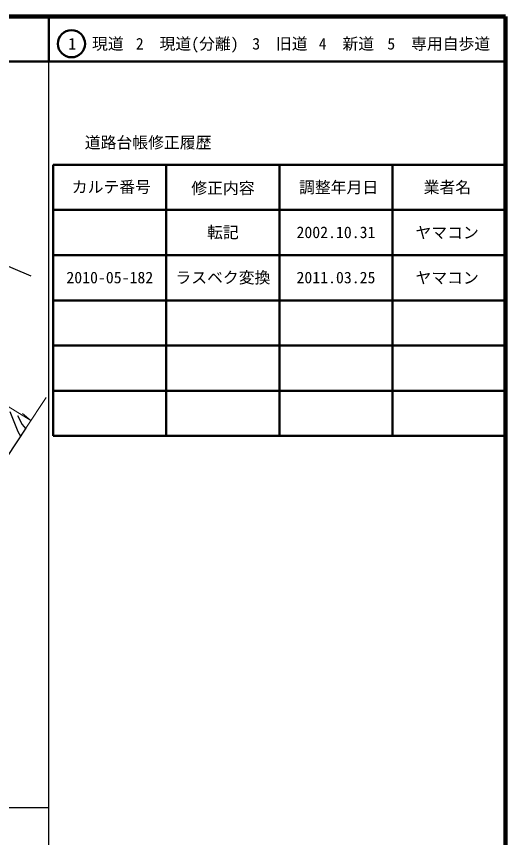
# Model space of a CAD drawing. Units: millimetres at full size, sheet at 1:1000; details may follow other scales. Extents: x 40000 to 680000, y 20000 to 380000.
# Drawn here: x 571859 to 680000, y 198357 to 380000 of the extents above; entities that cross this region are included whole.
import ezdxf
from ezdxf.enums import TextEntityAlignment as Align

# ---------------------------------------------------------------- set-up
doc = ezdxf.new("R2010")
doc.units = ezdxf.units.MM
doc.header["$LTSCALE"] = 1000
for name, color, linetype, lineweight in [('M-BGD', 7, 'Continuous', 25), ('M-BMK-OTRS', 5, 'Continuous', 25), ('M-BMK-SRVR', 3, 'Continuous', 25), ('M-STR-HTXT', 7, 'Continuous', 13), ('M-TTL', 2, 'Continuous', 140), ('M-TTL-BAND', 7, 'Continuous', 25), ('M-TTL-FRAM', 2, 'Continuous', 50), ('M-TTL-LINE', 7, 'Continuous', 50)]:
    doc.layers.add(name, color=color, linetype=linetype, lineweight=lineweight)
doc.layers.add('M-TTL-TXT', color=7, linetype='Continuous')
doc.styles.add('ＭＳ ゴシック', font='')
doc.styles.get('ＭＳ ゴシック').set_extended_font_data('MS Gothic')

msp = doc.modelspace()

# ---------------------------------------------------------------- linework, layer by layer
at = {"layer": 'M-BGD'}
for points in [[(570395, 292593), (572183, 288206), (572757, 287153)], [(572110, 291749), (573128, 289740), (573860, 288818)]]:
    msp.add_lwpolyline(points, dxfattribs=at)
at = {"layer": 'M-BMK-OTRS'}
msp.add_line((573915, 288901), (545585, 246155), dxfattribs=at)
at = {"layer": 'M-BMK-SRVR'}
msp.add_line((575091, 322508), (544791, 335655), dxfattribs=at)
at = {"layer": 'M-STR-HTXT'}
for p, q in [((573915, 288901), (578469, 295675)), ((575072, 290623), (573178, 292184))]:
    msp.add_line(p, q, dxfattribs=at)
msp.add_lwpolyline([(544395, 309535), (560120, 299782), (575072, 290623)], dxfattribs=at)
at = {"layer": 'M-TTL'}
for p, q in [((680000, 380000), (40000, 380000)), ((680000, 20000), (680000, 380000))]:
    msp.add_line(p, q, dxfattribs=at)
at = {"layer": 'M-TTL-BAND'}
for p, q in [((579000, 20000), (579000, 370000)), ((40000, 205000), (579000, 205000))]:
    msp.add_line(p, q, dxfattribs=at)
at = {"layer": 'M-TTL-FRAM'}
for p, q in [((580000, 347197), (580000, 287197)), ((580000, 347197), (680000, 347197)), ((580000, 287197), (680000, 287197))]:
    msp.add_line(p, q, dxfattribs=at)
at = {"layer": 'M-TTL-LINE'}
for p, q in [((579000, 380000), (579000, 370000)), ((40000, 370000), (680000, 370000)), ((605000, 347197), (605000, 287197)), ((630000, 347197), (630000, 287197)), ((655000, 347197), (655000, 287197)), ((580000, 337197), (680000, 337197)), ((580000, 327197), (680000, 327197)), ((580000, 317197), (680000, 317197)), ((580000, 307197), (680000, 307197)), ((580000, 297197), (680000, 297197))]:
    msp.add_line(p, q, dxfattribs=at)
msp.add_circle((584031, 373958), 3000, dxfattribs=at)

# ---------------------------------------------------------------- texts
at = {"layer": 'M-TTL-TXT', "style": 'ＭＳ ゴシック'}
for s, p in [('1\u3000現道', (589448, 373958)), ('2\u3000現道(分離)', (609619, 373958)), ('3\u3000旧道', (630121, 373958)), ('4\u3000新道', (644824, 373958)), ('5\u3000専用自歩道', (665228, 373958)), ('道路台帳修正履歴', (600968, 352113)), ('カルテ番号', (592839, 342277)), ('修正内容', (617509, 342023)), ('調整年月日', (643089, 342197)), ('業者名', (667134, 342197)), ('転記', (617500, 332245)), ('2002.10.31', (642500, 332245)), ('ヤマコン', (667077, 332189)), ('2010-05-182', (592500, 322245)), ('ラスベク変換', (617500, 322245)), ('2011.03.25', (642500, 322245)), ('ヤマコン', (667077, 322189))]:
    msp.add_text(s, height=2566, dxfattribs=at).set_placement(p, align=Align.MIDDLE_CENTER)

doc.saveas('drawing.dxf')
